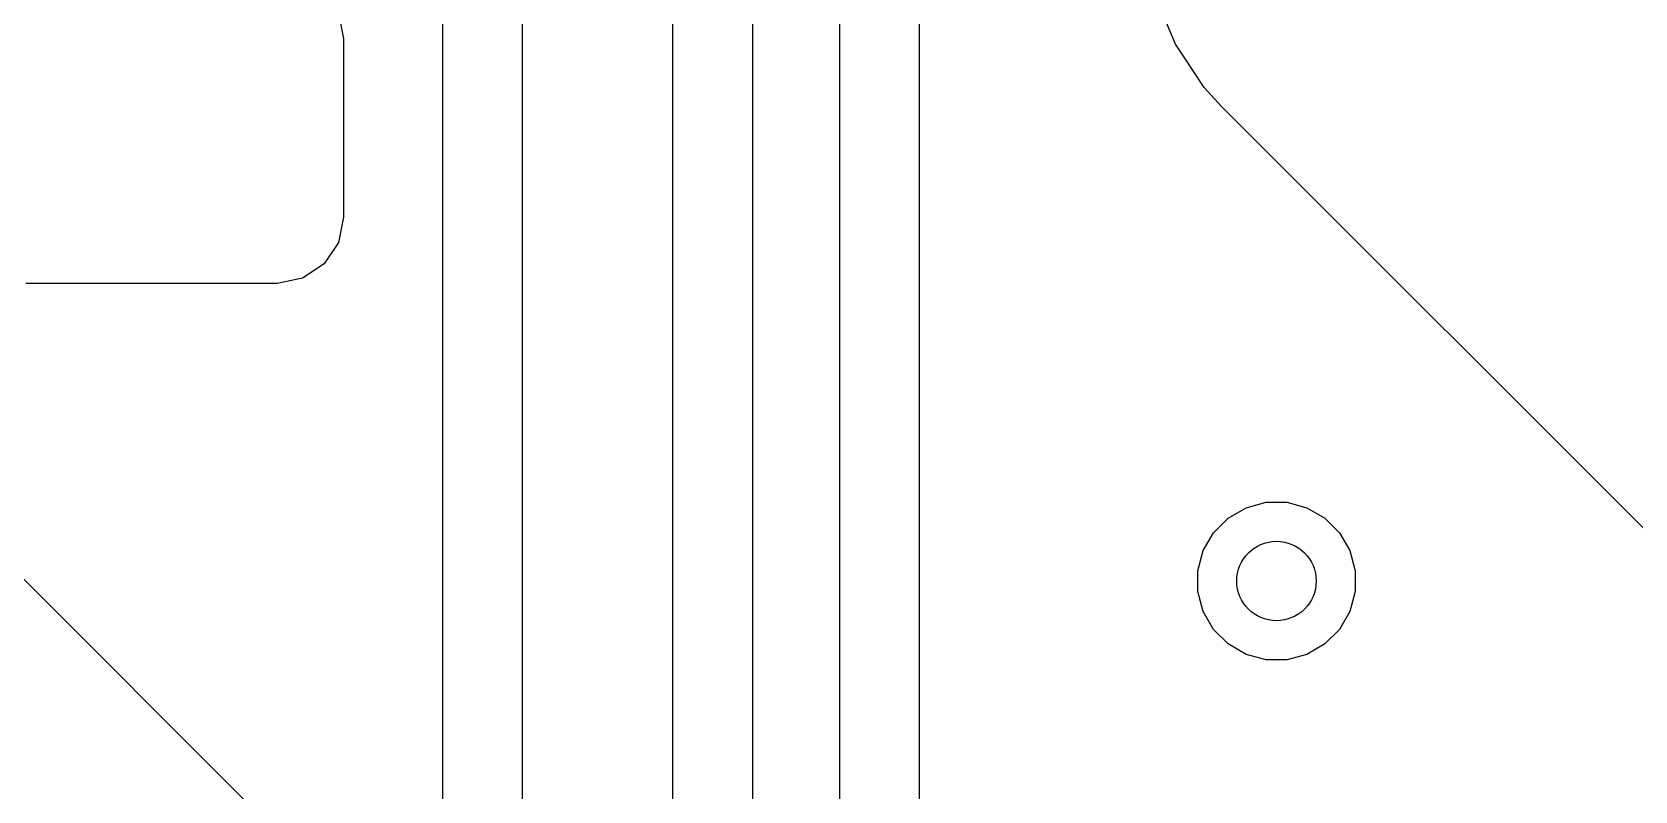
# Model space of a CAD drawing. Header units: inches. Extents: x 1.3 to 5.24, y -7.03 to -1.12.
# Drawn here: x 3.8307 to 4.0691, y -3.5352 to -3.4223 of the extents above; entities that cross this region are included whole.
import ezdxf

# ---------------------------------------------------------------- set-up
doc = ezdxf.new("R2010")
doc.units = ezdxf.units.IN
doc.header["$MEASUREMENT"] = 0
for name, color, linetype, true_color in [('B.Cu', 153, 'CONTINUOUS', 0x4d7fc4), ('F.Cu', 13, 'CONTINUOUS', 0xc83434), ('F.Mask', 201, 'CONTINUOUS', 0xd864ff), ('F.Paste', 253, 'CONTINUOUS', 0xb4a09a), ('In1.Cu', 91, 'CONTINUOUS', 0x7fc87f), ('In2.Cu', 33, 'CONTINUOUS', 0xce7d2c)]:
    doc.layers.add(name, color=color, linetype=linetype, true_color=true_color)

msp = doc.modelspace()

# ---------------------------------------------------------------- linework, layer by layer
at = {"layer": 'B.Cu'}
msp.add_circle((4.01575, -3.50394), 0.00591, dxfattribs=at)
at = {"layer": 'F.Cu', "linetype": 'CONTINUOUS'}
msp.add_line((4.12351, -3.79778), (3.80983, -3.4841), dxfattribs=at)
at = {"layer": 'F.Cu'}
msp.add_circle((4.01575, -3.50394), 0.00591, dxfattribs=at)
at = {"layer": 'F.Mask', "linetype": 'CONTINUOUS'}
for p, q in [((3.87622, -3.41946), (3.87697, -3.42323)), ((3.87697, -3.42323), (3.87697, -3.4498)), ((3.87697, -3.4498), (3.87622, -3.45357)), ((3.87622, -3.45357), (3.87409, -3.45676)), ((3.87409, -3.45676), (3.87089, -3.4589)), ((3.87089, -3.4589), (3.86713, -3.45965)), ((3.86713, -3.45965), (3.82972, -3.45965))]:
    msp.add_line(p, q, dxfattribs=at)
at = {"layer": 'F.Paste', "linetype": 'CONTINUOUS'}
for p, q in [((3.87622, -3.41946), (3.87697, -3.42323)), ((3.87697, -3.42323), (3.87697, -3.4498)), ((3.87697, -3.4498), (3.87622, -3.45357)), ((3.87622, -3.45357), (3.87409, -3.45676)), ((3.87409, -3.45676), (3.87089, -3.4589)), ((3.87089, -3.4589), (3.86713, -3.45965)), ((3.86713, -3.45965), (3.82972, -3.45965))]:
    msp.add_line(p, q, dxfattribs=at)
at = {"layer": 'In1.Cu', "linetype": 'CONTINUOUS'}
for p, q in [((4.01123, -3.49303), (4.01421, -3.49223)), ((4.01421, -3.49223), (4.01729, -3.49223)), ((4.01729, -3.49223), (4.02027, -3.49303)), ((4.00638, -3.49675), (4.00856, -3.49457)), ((4.00856, -3.49457), (4.01123, -3.49303)), ((4.02027, -3.49303), (4.02294, -3.49457)), ((4.02294, -3.49457), (4.02512, -3.49675)), ((4.00484, -3.49942), (4.00638, -3.49675)), ((4.02512, -3.49675), (4.02666, -3.49942)), ((4.00404, -3.5024), (4.00484, -3.49942)), ((4.02666, -3.49942), (4.02746, -3.5024)), ((4.00404, -3.50548), (4.00404, -3.5024)), ((4.02746, -3.5024), (4.02746, -3.50548)), ((4.00484, -3.50846), (4.00404, -3.50548)), ((4.02746, -3.50548), (4.02666, -3.50846)), ((4.00638, -3.51113), (4.00484, -3.50846)), ((4.02666, -3.50846), (4.02512, -3.51113)), ((4.00856, -3.51331), (4.00638, -3.51113)), ((4.02512, -3.51113), (4.02294, -3.51331)), ((4.01123, -3.51485), (4.00856, -3.51331)), ((4.02294, -3.51331), (4.02027, -3.51485)), ((4.01421, -3.51565), (4.01123, -3.51485)), ((4.01729, -3.51565), (4.01421, -3.51565)), ((4.02027, -3.51485), (4.01729, -3.51565))]:
    msp.add_line(p, q, dxfattribs=at)
at = {"layer": 'In1.Cu'}
msp.add_circle((4.01575, -3.50394), 0.00591, dxfattribs=at)
at = {"layer": 'In2.Cu', "linetype": 'CONTINUOUS'}
for p, q in [((3.89173, -3.71803), (3.89173, -3.36614)), ((3.90354, -3.36859), (3.90354, -3.72047)), ((3.92598, -3.74283), (3.92598, -3.37126)), ((3.9378, -3.37371), (3.9378, -3.74528)), ((3.95079, -3.7574), (3.95079, -3.39594)), ((3.9626, -3.39594), (3.9626, -3.75984)), ((4.00071, -3.42407), (3.99776, -3.41694)), ((4.0019, -3.42585), (4.00071, -3.42407)), ((4.005, -3.43049), (4.0019, -3.42585)), ((4.00759, -3.43335), (4.005, -3.43049)), ((4.17084, -3.5966), (4.00759, -3.43335)), ((4.01123, -3.49303), (4.01421, -3.49223)), ((4.01421, -3.49223), (4.01729, -3.49223)), ((4.01729, -3.49223), (4.02027, -3.49303)), ((4.00638, -3.49675), (4.00856, -3.49457)), ((4.00856, -3.49457), (4.01123, -3.49303)), ((4.02027, -3.49303), (4.02294, -3.49457)), ((4.02294, -3.49457), (4.02512, -3.49675)), ((4.00484, -3.49942), (4.00638, -3.49675)), ((4.02512, -3.49675), (4.02666, -3.49942)), ((4.00404, -3.5024), (4.00484, -3.49942)), ((4.02666, -3.49942), (4.02746, -3.5024)), ((4.00404, -3.50548), (4.00404, -3.5024)), ((4.02746, -3.5024), (4.02746, -3.50548)), ((4.00484, -3.50846), (4.00404, -3.50548)), ((4.02746, -3.50548), (4.02666, -3.50846)), ((4.00638, -3.51113), (4.00484, -3.50846)), ((4.02666, -3.50846), (4.02512, -3.51113)), ((4.00856, -3.51331), (4.00638, -3.51113)), ((4.02512, -3.51113), (4.02294, -3.51331)), ((4.01123, -3.51485), (4.00856, -3.51331)), ((4.02294, -3.51331), (4.02027, -3.51485)), ((4.01421, -3.51565), (4.01123, -3.51485)), ((4.01729, -3.51565), (4.01421, -3.51565)), ((4.02027, -3.51485), (4.01729, -3.51565))]:
    msp.add_line(p, q, dxfattribs=at)
at = {"layer": 'In2.Cu'}
msp.add_circle((4.01575, -3.50394), 0.00591, dxfattribs=at)

doc.saveas('drawing.dxf')
